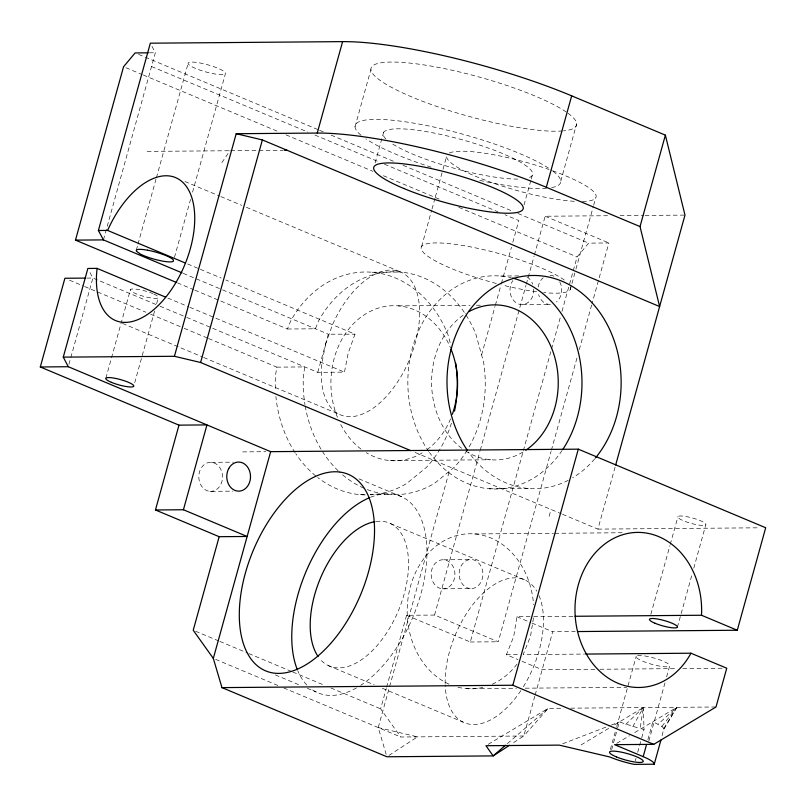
<?xml version="1.0" encoding="UTF-8"?>
<svg xmlns="http://www.w3.org/2000/svg" width="806" height="806" viewBox="0 0 806 806"><rect width="100%" height="100%" fill="white"/><g stroke="black" fill="none" stroke-linecap="round" stroke-linejoin="round"><path stroke-width="0.6" stroke-dasharray="4.03 3.02" d="M641.717 737.853L644.054 729.41L640.135 728.594L643.279 707.587L614.001 725.148M208.512 338.49L276.841 367.143L275.43 375.828A111.46 91.028 89.5 0 0 275.511 391.625M530.096 616.64L516.918 616.751L513.694 636.589L506.39 654.714L517.926 659.55M533.491 617.849L530.479 636.448L523.165 654.583L584.531 654.079M186.68 317.373L317.755 372.352L344.454 372.13L348.192 353.159L354.983 334.168L225.851 280.004M68.943 364.312L92.871 278.04L88.972 270.594M103.45 239.896L155.346 52.763L151.447 45.317M136.315 250.172L137.655 245.336M137.987 244.127L156.082 178.912M156.414 177.703L188.231 62.969M105.848 378.226L111.168 359.063M111.5 357.864L130.431 289.606M134.713 382.729L154.641 310.874M156.636 303.691L158.288 297.706M174.449 257.436L190.538 199.435M192.543 192.191L225.388 73.769A19.384 3.698 15.5 0 0 199.414 62.878A19.384 3.698 15.5 0 0 195.626 68.46A19.384 3.698 15.5 0 0 225.388 73.769M355.023 126.774L370.911 69.467M375.102 162.953L383.596 132.345M317.755 372.352L328.334 334.208L354.983 334.168M421.629 246.455L431.663 210.265M431.996 209.056L435.008 198.205M435.341 196.996L442.706 170.459M443.038 169.25L446.715 155.981M560.704 708.252L548.191 708.363L523.779 735.999L400.723 737.006L380.634 708.847L386.286 688.455M386.618 687.256L406.577 615.29L434.545 615.059L498.259 641.788L551.042 451.461M386.195 754.436L378.236 727.566L449.305 471.298M481.595 354.892L495.015 306.481M495.358 305.273L501.06 284.699M501.392 283.49L511.457 247.18M512.807 242.344L518.842 220.562L504.939 214.728M524.051 204.966L530.902 180.252M531.235 179.073L532.212 175.547M434.545 615.059L479.933 451.41M480.265 450.201L525.986 285.334M526.318 284.125L534.056 256.248M534.388 255.028L545.148 216.24L610.071 215.706M560.775 181.118L576.673 123.822M406.577 615.29L470.291 642.009L523.013 451.894M523.356 450.685L551.223 350.177M551.566 348.968L560.633 316.274M561.973 311.428L577.086 256.943L588.642 243.13L608.862 242.959L592.057 303.57M570.245 289.656L571.585 284.83M571.917 283.621L575.595 270.353M575.937 269.144L593.327 206.417M593.659 205.208L595.674 197.974M551.375 450.252L577.267 356.907M579.282 349.633L591.715 304.789M549.138 516.344L551.042 509.473M534.811 696.233L523.779 735.999L512.556 743.303M535.144 695.024L552.694 631.753L575.293 631.572M562.477 514.258L597.901 529.119L615.341 466.211M610.354 749.509L616.399 727.727M616.731 726.508L636.206 656.306M611.633 749.691L617.315 729.198M617.648 727.989L619.32 721.964L640.135 728.594M650.855 614.333L669.917 545.591M670.249 544.393L677.947 516.656M635.36 760.753L636.035 758.345M637.707 752.32L641.385 739.052M677.383 627.249L692.102 574.194M693.775 568.17L705.814 524.756A14.538 2.771 15.5 0 0 686.339 516.586A14.538 2.771 15.5 0 0 683.488 520.777A14.538 2.771 15.5 0 0 705.814 524.756M647.863 739.777L652.88 721.692L661.877 726.428L663.872 728.402L661.585 737.681M648.83 741.077L665.282 681.765M666.622 676.919L669.645 666.028A17.45 3.325 15.5 0 0 646.271 656.225A17.45 3.325 15.5 0 0 642.856 661.252A17.45 3.325 15.5 0 0 669.645 666.028M194.78 290.15L287.44 329.009L290.563 321.251A111.46 91.028 89.5 0 1 447.904 334.47L450.766 344.797M632.811 726.659L643.279 707.587L644.054 729.41M663.922 729.249L676.838 707.315L633.738 733.178M663.872 728.402L676.838 707.315L658.129 724.131M221.841 162.671L230.022 150.621M661.877 726.428L676.838 707.315M625.718 724.403L643.279 707.587M507.387 743.616L548.191 708.363L488.093 744.422M388.925 755.444L417.508 736.865L378.236 727.566M581.035 744.935L609.749 727.707M616.721 743.384L629.486 735.727M562.689 743.777L610.071 725.521M611.23 725.078L619.32 721.964M149.392 52.813L155.346 52.763M147.145 151.397L229.549 150.732M230.798 150.722L283.238 150.289M620.056 215.625L643.782 215.434M645.032 215.424L684.979 215.101M372.201 272.257L400.169 272.025M86.796 278.09L92.871 278.04L158.883 305.716M500.586 276.045L518.943 275.894M522.691 304.587L550.659 304.356A14.538 11.868 89.5 0 1 538.61 294.533M398.365 305.877L470.1 305.293M476.386 305.242L481.424 305.202M287.44 329.009L315.408 328.788L318.531 321.02A111.46 91.028 89.5 0 1 465.425 314.048M276.841 367.143L304.809 366.921L303.399 375.596A111.46 91.028 89.5 0 0 304.96 404.642M242.687 451.894L265.799 451.703M390.114 460.589L490.794 459.773M211.444 462.332L233.327 462.16M489.242 488.779L528.393 488.456M209.892 491.348A14.538 11.868 89.5 0 0 221.318 470.452A14.538 11.868 89.5 0 0 200.795 468.729A14.538 11.868 89.5 0 0 209.892 491.348L232.994 491.156M360.332 494.662L365.199 494.622M370.065 494.582L388.301 494.431M597.901 529.119L759.443 527.799M474.633 533.945L553.52 533.3M554.78 533.29L624.902 532.726M443.824 559.787L471.792 559.566M442.272 588.803A14.538 11.868 89.5 0 0 453.697 567.908A14.538 11.868 89.5 0 0 433.175 566.185A14.538 11.868 89.5 0 0 442.272 588.803L470.241 588.571A14.538 11.868 89.5 0 0 481.666 567.676A14.538 11.868 89.5 0 0 461.143 565.953A14.538 11.868 89.5 0 0 470.241 588.571M533.693 616.61L573.771 616.288M470.291 642.009L498.259 641.788M506.39 654.714L519.568 654.603M594.899 669.292L542.166 669.715L519.084 660.043M599.926 669.252L676.516 668.627M682.793 668.577L722.982 668.245M466.382 688.656L516.465 688.253M525.24 688.183L626.665 687.357M570.708 708.172L715.99 706.993M545.148 216.24L608.862 242.959M138.602 54.385L318.38 129.786M319.539 130.27L324.183 132.214M331.145 135.136L393.771 161.401M403.05 165.301L513.241 211.504M517.885 213.449L588.642 243.13M151.528 66.515L307.963 132.124M314.914 135.035L379.797 162.248M384.432 164.192L497.987 211.817M125.887 67.714L142.118 74.525M143.287 75.018L278.987 131.922M285.949 134.844L372.946 171.325M383.384 175.708L440.217 199.545M458.775 207.323L577.086 256.943M184.906 181.511L219.685 196.1M220.844 196.583L241.709 205.339M246.344 207.283L401.68 272.418M187.596 263.965L199.183 268.821M200.341 269.315L221.207 278.06M183.254 273.365L221.418 289.364M222.577 289.848L328.334 334.208M177.411 282.866L193.621 289.666M167.789 298.039L188.654 306.794M189.813 307.277L344.454 372.13M160.041 306.209L185.521 316.889M69.538 280.206L83.431 286.039M84.59 286.523L145.977 312.265M150.601 314.209L183.033 327.8M184.191 328.294L207.354 338.006M122.452 323.397L202.437 356.937M203.596 357.431L339.225 414.304M415.1 452.458L561.329 513.785M358.952 478.855L402.295 497.03M390.588 523.638L525.522 580.229M516.918 616.751L530.761 622.554M531.92 623.038L552.694 631.753M328.133 665.524L374.256 684.868M382.336 688.253L463.057 722.105M195.536 631.219L218.678 640.921M219.837 641.405L247.593 653.051M248.752 653.535L291.56 671.489M292.709 671.972L323.952 685.07M330.893 687.981L380.634 708.847M275.35 674.904L299.308 684.949M307.298 688.294L316.415 692.122M215.625 659.379L279.057 685.977M283.672 687.911L400.723 737.006M522.943 452.055A77.537 63.321 89.5 0 1 465.858 451.189M461.727 448.307A77.537 63.321 89.5 0 1 431.633 379.213A77.537 63.321 89.5 0 1 465.918 313.363M422.253 452.881A77.537 63.321 89.5 0 1 366.246 452.67M361.048 449.133A77.537 63.321 89.5 0 1 339.92 422.868M337.452 417.307A77.537 63.321 89.5 0 1 365.753 313.856A77.537 63.321 89.5 0 1 450.564 348.021M450.574 418.878A77.537 63.321 89.5 0 1 427.089 449.647M376.14 521.482A77.537 42.234 -67.2 0 1 398.507 610.424A77.537 42.234 -67.2 0 1 319.367 658.28M445.154 683.669A77.537 42.234 -67.2 0 1 480.87 595.453A77.537 42.234 -67.2 0 1 536.816 591.201M538.972 595.513A77.537 42.234 -67.2 0 1 522.872 687.528M520.888 690.591A77.537 42.234 -67.2 0 1 471.722 724.443A77.537 42.234 -67.2 0 1 445.184 684.808M567.898 113.203A106.614 20.341 15.5 0 1 563.475 130.874M562.447 130.965A106.614 20.341 15.5 0 1 405.055 94.01A106.614 20.341 15.5 0 1 412.39 63.362A106.614 20.341 15.5 0 1 566.88 112.467M552.976 171.225A106.614 20.341 15.5 0 1 548.997 188.02M546.559 188.261A106.614 20.341 15.5 0 1 477.343 179.829M431.18 167.185A106.614 20.341 15.5 0 1 365.894 138.854M361.058 135.257A106.614 20.341 15.5 0 1 419.725 124.195A106.614 20.341 15.5 0 1 552.009 170.499M385.893 138.924A77.537 14.8 15.5 0 1 461.788 139.67A77.537 14.8 15.5 0 1 527.406 178.146M517.875 179.093A77.537 14.8 15.5 0 1 390.799 142.843M570.527 286.724A77.537 14.8 15.5 0 1 543.657 292.578M536.605 291.762A77.537 14.8 15.5 0 1 502.138 284.992M496.365 283.5A77.537 14.8 15.5 0 1 421.84 250.434A77.537 14.8 15.5 0 1 475.782 247.926A77.537 14.8 15.5 0 1 564.674 280.317M552.644 170.781A77.537 14.8 15.5 0 1 581.327 201.52M574.346 201.319A77.537 14.8 15.5 0 1 493.242 183.093A77.537 14.8 15.5 0 1 446.544 156.646M449.345 153.019A77.537 14.8 15.5 0 1 549.067 169.512M482.875 687.397A77.537 63.321 89.5 0 1 457.002 687.004M449.053 684.173A77.537 63.321 89.5 0 1 408.451 595.594A77.537 63.321 89.5 0 1 474.049 533.894A77.537 63.321 89.5 0 1 533.582 604.671M517.009 664.114A77.537 63.321 89.5 0 1 492.003 684.324M153.694 293.999A14.538 2.771 15.5 0 1 150.641 297.898A14.538 2.771 15.5 0 1 130.381 290.18A14.538 2.771 15.5 0 1 148.405 291.984M149.553 292.366A14.538 2.771 15.5 0 1 152.747 293.585M568.26 480.285A106.614 87.068 89.5 0 1 468.618 452.146M594.667 458.896A106.614 87.068 89.5 0 1 572.603 477.857M562.165 450.413A106.614 87.068 89.5 0 1 429.467 452.458M428.762 451.461A106.614 87.068 89.5 0 1 419.614 328.566A106.614 87.068 89.5 0 1 511.296 277.768M370.448 497.292A106.614 58.072 -67.2 0 1 426.767 559.122A106.614 58.072 -67.2 0 1 360.725 685.312M356.544 687.861A106.614 58.072 -67.2 0 1 310.441 688.324M306.834 685.019A106.614 58.072 -67.2 0 1 297.877 671.005M538.186 287.027A14.538 11.868 89.5 0 1 543.204 277.768M550.045 275.309A14.538 11.868 89.5 0 1 555.042 276.801M559.686 281.768A14.538 11.868 89.5 0 1 556.472 301.928M367.244 489.564A111.46 91.028 89.5 0 0 434.515 483.348L454.272 467.258A111.46 91.028 89.5 0 0 467.46 449.748M363.879 488.184A111.46 91.028 89.5 0 1 339.084 471.681M338.188 470.825A111.46 91.028 89.5 0 1 321.715 450.302M321.07 449.244A111.46 91.028 89.5 0 1 305.162 405.871M466.09 315.096A111.46 91.028 89.5 0 1 475.872 334.238L483.509 361.823A111.46 91.028 89.5 0 1 468.095 448.68M365.32 494.914A111.46 91.028 89.5 0 1 317.695 477.525M315.71 475.943A111.46 91.028 89.5 0 1 295.762 453.667M295.077 452.64A111.46 91.028 89.5 0 1 275.894 396.492M451.431 423.16A111.46 91.028 89.5 0 1 440.751 447.834M440.126 448.902A111.46 91.028 89.5 0 1 426.303 467.49L406.546 483.58A111.46 91.028 89.5 0 1 370.357 494.824M533.713 289.112A14.538 11.868 89.5 0 1 518.097 303.842A14.538 11.868 89.5 0 1 512.908 280.498M527.084 277.032A14.538 11.868 89.5 0 1 532.716 284.216M325.705 343.729L321.967 362.7A77.537 42.234 -67.2 0 0 379.455 403.242A77.537 42.234 -67.2 0 0 412.783 283.077A77.537 42.234 -67.2 0 0 332.495 324.737L325.705 343.729"/><path stroke-width="1.21" d="M178.982 425.145L155.457 509.976L183.425 509.745L206.951 424.913L178.982 425.145L40.3 366.982L64.903 278.261L85.577 278.1M176.252 282.382L75.482 240.117L123.56 66.747L135.116 52.924L148.203 52.823M577.801 631.551L737.278 630.252L765.7 527.749L578.295 449.164L270.655 451.662L68.278 366.71L63.271 357.129L87.864 268.458L97.083 268.388L165.472 297.071M182.096 272.871L103.45 239.896L98.392 230.496L150.339 43.192L342.61 41.63A169.623 32.361 15.5 0 1 571.676 95.843L665.383 135.146L684.979 215.101L615.673 465.002M63.271 357.129L174.418 356.292L236.198 133.715L317.252 133.061A169.623 32.361 15.5 0 1 546.317 187.284L640.024 226.577L659.62 306.542L262.373 139.922L236.198 133.715M410.496 450.524L200.603 362.499L262.373 139.922M317.252 133.061L342.61 41.63M183.425 509.745L247.14 536.474L219.172 536.695L193.228 630.252L213.318 658.411L221.962 687.609L386.88 756.774L493.161 755.907L509.493 745.288M213.318 658.411L270.655 451.662M546.317 187.284L571.676 95.843M221.962 687.609L512.828 685.241L578.295 449.164M640.024 226.577L665.383 135.146M505.493 745.248L493.161 755.907L485.947 745.711L559.223 745.117L609.628 756.925A29.076 5.551 15.5 0 0 630.443 763.554L634.362 764.37L654.23 764.209L654.17 763.363A29.076 5.551 15.5 0 0 643.188 756.653L646.533 744.593M654.23 764.209L660.92 740.099M643.188 756.653L614.595 744.663L653.747 744.351L715.99 706.993L726.75 668.214L690.974 653.213L585.781 654.069M40.3 366.982L68.278 366.71M284.488 150.279L286.986 150.259M98.392 230.496L107.611 230.425L185.269 262.988M75.482 240.117L103.45 239.896M575.021 616.278L701.502 615.25L737.278 630.252M174.418 356.292L200.603 362.499M155.457 509.976L219.172 536.695M512.828 685.241L653.747 744.351M469.021 311.549A77.537 63.321 89.5 0 1 551.495 347.809A77.537 63.321 89.5 0 1 525.855 450.191M318.068 656.487A77.537 42.234 -67.2 0 1 320.526 577.983A77.537 42.234 -67.2 0 1 374.921 521.673M690.974 653.213A77.537 63.321 89.5 0 1 587.252 655.59A77.537 63.321 89.5 0 1 620.57 535.426A77.537 63.321 89.5 0 1 701.502 615.25M107.611 230.425A77.537 42.234 -67.2 0 1 187.889 188.765A77.537 42.234 -67.2 0 1 154.571 308.93A77.537 42.234 -67.2 0 1 97.083 268.388M467.218 450.131A106.614 87.068 89.5 0 1 476.366 302.018A106.614 87.068 89.5 0 1 597.589 309.423A106.614 87.068 89.5 0 1 595.443 457.969M512.475 278.06A106.614 87.068 89.5 0 1 562.85 449.385M451.028 349.149A77.537 63.321 89.5 0 1 452.347 414.274M297.394 669.846A106.614 58.072 -67.2 0 1 305.756 572.26A106.614 58.072 -67.2 0 1 369.43 497.715M455.733 363.234A111.46 91.028 89.5 0 1 454.524 411.131M147.478 250.182L143.287 249.558A19.384 3.607 15.7 0 0 136.315 250.172L136.385 251.16L140.224 253.981A19.384 3.637 15.6 0 0 157.593 260.046L162.288 261.053A19.384 3.607 15.7 0 0 173.441 261.063L173.381 260.056A19.384 3.607 15.7 0 0 147.488 250.182M616.338 756.874A17.45 3.325 15.5 0 0 643.128 761.65A17.45 3.325 15.5 0 0 619.754 751.847A17.45 3.325 15.5 0 0 616.338 756.874M655.066 623.27A14.538 2.771 15.5 0 0 677.383 627.249A14.538 2.771 15.5 0 0 657.908 619.089A14.538 2.771 15.5 0 0 655.066 623.27M111.399 382.336A14.538 2.771 15.5 0 0 133.715 386.316A14.538 2.771 15.5 0 0 114.24 378.155A14.538 2.771 15.5 0 0 111.399 382.336M330.611 643.531A106.614 58.072 -67.2 0 0 349.824 475.026A106.614 58.072 -67.2 0 0 240.218 599.16A106.614 58.072 -67.2 0 0 330.611 643.531M403.685 188.443A77.537 14.8 15.5 0 0 522.741 209.681A77.537 14.8 15.5 0 0 418.878 166.117A77.537 14.8 15.5 0 0 403.685 188.443M228.763 468.498A14.538 11.868 89.5 0 0 237.861 491.116A14.538 11.868 89.5 0 0 249.286 470.22A14.538 11.868 89.5 0 0 228.763 468.498"/></g></svg>
